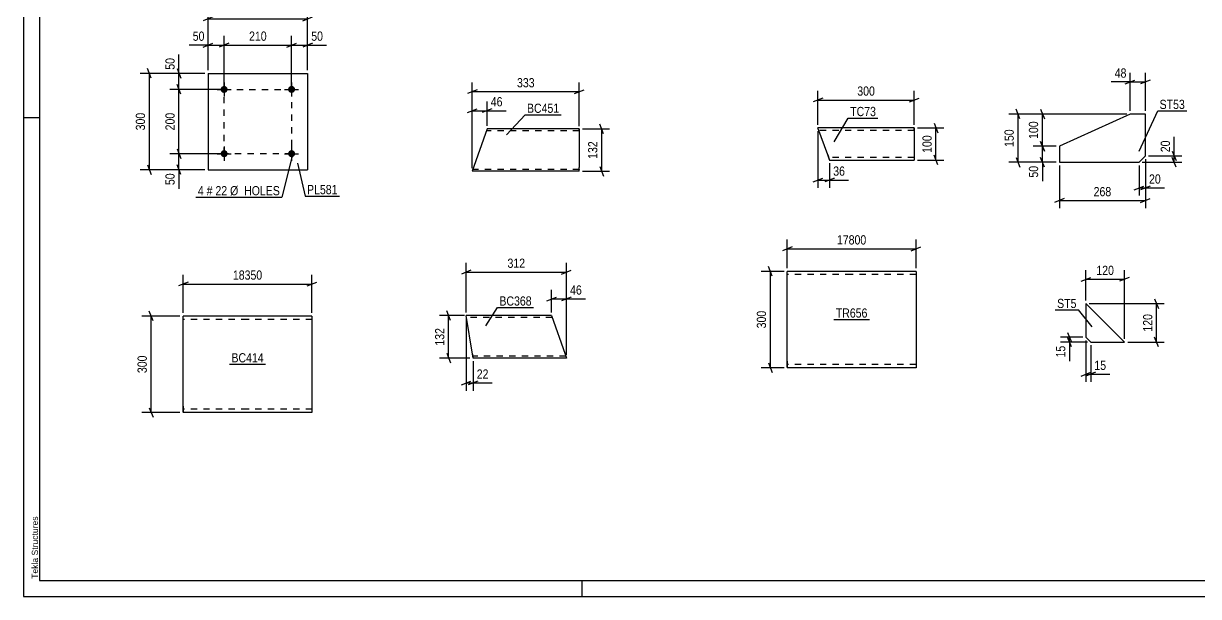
# Model space of a CAD drawing. Header units: millimetres. Extents: x 0 to 594, y 0 to 420.
# Drawn here: x 0 to 365.9, y 0 to 178.4 of the extents above; entities that cross this region are included whole.
import ezdxf

# ---------------------------------------------------------------- set-up
doc = ezdxf.new("R2010")
doc.units = ezdxf.units.MM
doc.linetypes.add('DXK_LINE_DOT2', pattern=[3.9198, 1.9599, -1.9599])
doc.styles.add('Arial', font='ARIAL.TTF', dxfattribs={"height": 0.2})
doc.styles.add('Arial Narrow', font='ARIALN.TTF', dxfattribs={"height": 0.2})

# ---------------------------------------------------------------- blocks, each defined once
blk = doc.blocks.new('Unknown-761542981-1163')
at = {"color": 5, "linetype": 'Continuous'}
for p, q in [((0, 420), (0, 0)), ((5, 415), (5, 5)), ((5, 149), (0, 149)), ((5, 5), (589, 5)), ((174, 0), (174, 5)), ((0, 0), (594, 0))]:
    blk.add_line(p, q, dxfattribs=at)
at = {"color": 174, "linetype": 'Continuous', "style": 'Arial'}
blk.add_text('Tekla Structures', height=1.9102, rotation=90, dxfattribs=at).set_placement((4.5, 5.5))
blk = doc.blocks.new('Part-761542981-19156 - 19155')
at = {"color": 2, "linetype": 'Continuous'}
for p, q in [((164.46, 87.43), (137.85, 87.43)), ((139.82, 75.43), (137.85, 87.43)), ((164.46, 87.43), (168.67, 75.43)), ((140, 74.33), (139.82, 75.43)), ((140.01, 74.23), (140, 74.33)), ((169.09, 74.23), (140.01, 74.23)), ((168.67, 75.43), (169.09, 74.23))]:
    blk.add_line(p, q, dxfattribs=at)
at = {"color": 7, "linetype": 'DXK_LINE_DOT2'}
for p, q in [((164.67, 86.83), (137.95, 86.83)), ((139.82, 75.43), (139.95, 74.59)), ((168.88, 74.83), (139.91, 74.83))]:
    blk.add_line(p, q, dxfattribs=at)
blk = doc.blocks.new('Part-761542981-19221 - 19220')
at = {"color": 2, "linetype": 'Continuous'}
for p, q in [((250.45, 137.45), (247.39, 145.85)), ((277.39, 145.85), (247.39, 145.85)), ((277.39, 145.85), (277.39, 135.85)), ((250.45, 137.45), (251.03, 135.85)), ((251.03, 135.85), (277.39, 135.85))]:
    blk.add_line(p, q, dxfattribs=at)
at = {"color": 7, "linetype": 'DXK_LINE_DOT2'}
for p, q in [((277.39, 145.05), (247.68, 145.05)), ((277.39, 145.38), (277.39, 145.85)), ((250.98, 135.97), (250.45, 137.45)), ((277.39, 136.65), (250.74, 136.65))]:
    blk.add_line(p, q, dxfattribs=at)
blk = doc.blocks.new('Part-761542981-15345 - 15344')
at = {"color": 2, "linetype": 'Continuous'}
for p, q in [((69.73, 87.28), (49.73, 87.28)), ((49.73, 59.28), (49.73, 87.28)), ((89.83, 87.28), (69.83, 87.28)), ((89.83, 87.28), (89.83, 57.28)), ((49.73, 59.28), (49.73, 57.28)), ((69.73, 57.28), (49.73, 57.28)), ((89.83, 57.28), (69.83, 57.28))]:
    blk.add_line(p, q, dxfattribs=at)
at = {"color": 7, "linetype": 'DXK_LINE_DOT2'}
for p, q in [((69.73, 86.28), (49.73, 86.28)), ((89.83, 86.28), (69.83, 86.28)), ((49.73, 57.43), (49.73, 59.28)), ((49.73, 58.28), (49.73, 58.36)), ((69.73, 58.28), (49.73, 58.28)), ((89.83, 58.28), (69.83, 58.28)), ((89.83, 58.28), (89.83, 58.36))]:
    blk.add_line(p, q, dxfattribs=at)
blk = doc.blocks.new('Part-761542981-15372 - 15371')
at = {"color": 2, "linetype": 'Continuous'}
for p, q in [((330.85, 91.19), (330.85, 80.69)), ((330.85, 91.19), (342.85, 79.19)), ((330.85, 80.69), (332.35, 79.19)), ((332.35, 79.19), (342.85, 79.19))]:
    blk.add_line(p, q, dxfattribs=at)
blk = doc.blocks.new('Part-761542981-15428 - 15427')
at = {"color": 2, "linetype": 'Continuous'}
for p, q in [((344.6, 150.18), (322.6, 140.18)), ((349.38, 150.18), (344.6, 150.18)), ((349.38, 137.18), (349.38, 150.18)), ((322.6, 140.18), (322.6, 135.18)), ((347.38, 135.18), (349.38, 137.18)), ((322.6, 135.18), (347.38, 135.18))]:
    blk.add_line(p, q, dxfattribs=at)
blk = doc.blocks.new('Part-761542981-19149 - 19148')
at = {"color": 2, "linetype": 'Continuous'}
for p, q in [((144.38, 145.57), (139.76, 132.37)), ((173.07, 145.57), (144.38, 145.57)), ((173.07, 145.57), (173.07, 145.48)), ((173.07, 145.48), (173.07, 145.22)), ((173.07, 145.22), (173.07, 144.37)), ((173.07, 144.37), (173.07, 133.57)), ((173.07, 132.37), (139.76, 132.37)), ((173.07, 132.37), (173.07, 133.57))]:
    blk.add_line(p, q, dxfattribs=at)
at = {"color": 7, "linetype": 'DXK_LINE_DOT2'}
for p, q in [((173.07, 144.97), (144.17, 144.97)), ((173.07, 145.22), (173.07, 145.57)), ((173.07, 144.83), (173.07, 144.37)), ((173.07, 132.97), (139.97, 132.97)), ((173.07, 132.97), (173.07, 133.57)), ((173.07, 133.02), (173.07, 132.97)), ((173.07, 132.37), (173.07, 132.47))]:
    blk.add_line(p, q, dxfattribs=at)
blk = doc.blocks.new('Part-761542981-15532 - 15531')
at = {"color": 2, "linetype": 'Continuous'}
for p, q in [((57.48, 162.85), (57.48, 132.85)), ((57.48, 162.85), (88.48, 162.85)), ((88.48, 162.85), (88.48, 132.85)), ((57.48, 132.85), (88.48, 132.85))]:
    blk.add_line(p, q, dxfattribs=at)
blk = doc.blocks.new('Bolt-761542981-15533 - 15531')
at = {"linetype": 'Continuous'}
for points in [[(63.58, 137.85, -1), (61.38, 137.85, -1)], [(84.58, 137.85, -1), (82.38, 137.85, -1)]]:
    blk.add_hatch(color=1, dxfattribs=at).paths.add_polyline_path(points)
at = {"color": 1, "linetype": 'Continuous'}
for p, q in [((62.48, 140.05), (62.48, 135.65)), ((83.48, 140.05), (83.48, 135.65)), ((60.28, 137.85), (64.68, 137.85)), ((81.28, 137.85), (85.68, 137.85))]:
    blk.add_line(p, q, dxfattribs=at)
blk = doc.blocks.new('Bolt-761542981-15534 - 15531')
at = {"linetype": 'Continuous'}
for points in [[(63.58, 157.85, -1), (61.38, 157.85, -1)], [(84.58, 157.85, -1), (82.38, 157.85, -1)]]:
    blk.add_hatch(color=1, dxfattribs=at).paths.add_polyline_path(points)
at = {"color": 1, "linetype": 'Continuous'}
for p, q in [((60.28, 157.85), (64.68, 157.85)), ((62.48, 160.05), (62.48, 155.65)), ((81.28, 157.85), (85.68, 157.85)), ((83.48, 160.05), (83.48, 155.65))]:
    blk.add_line(p, q, dxfattribs=at)
blk = doc.blocks.new('Part-761542981-15545 - 15544')
at = {"color": 2, "linetype": 'Continuous'}
for p, q in [((257.84, 101.21), (237.84, 101.21)), ((237.84, 73.21), (237.84, 101.21)), ((277.94, 101.21), (257.94, 101.21)), ((277.94, 101.21), (277.94, 71.21)), ((237.84, 73.21), (237.84, 71.21)), ((257.84, 71.21), (237.84, 71.21)), ((277.94, 71.21), (257.94, 71.21))]:
    blk.add_line(p, q, dxfattribs=at)
at = {"color": 7, "linetype": 'DXK_LINE_DOT2'}
for p, q in [((257.84, 100.21), (237.84, 100.21)), ((277.94, 100.21), (257.94, 100.21)), ((237.84, 71.37), (237.84, 73.21)), ((237.84, 72.21), (237.84, 72.29)), ((257.84, 72.21), (237.84, 72.21)), ((277.94, 72.21), (257.94, 72.21)), ((277.94, 72.21), (277.94, 72.29))]:
    blk.add_line(p, q, dxfattribs=at)
blk = doc.blocks.new('Rectangle-761542981-20516 - 15531')
at = {"color": 1, "linetype": 'DXK_LINE_DOT2'}
blk.add_lwpolyline([(62.48, 157.85), (83.48, 157.85), (83.48, 137.85), (62.48, 137.85), (62.48, 157.85)], close=True, dxfattribs=at)
blk = doc.blocks.new('StraightDimension-761542981-19690 - 19155')
at = {"color": 7, "linetype": 'Continuous'}
for p, q in [((137.85, 86.43), (137.85, 64.07)), ((140.01, 73.23), (140.01, 64.07)), ((136.35, 65.87), (139.35, 67.07)), ((137.85, 66.47), (140.01, 66.47)), ((141.51, 67.07), (138.51, 65.87))]:
    blk.add_line(p, q, dxfattribs=at)
at = {"color": 0}
blk.add_wipeout([(145.39, 67.22), (145.39, 71.42), (140.54, 71.42), (140.54, 67.22)], dxfattribs=at)
at = {"color": 7, "linetype": 'Continuous'}
blk.add_line((140.01, 66.47), (145.92, 66.47), dxfattribs=at)
blk.add_line((140.01, 66.47), (145.92, 66.47), dxfattribs=at)
at = {"color": 3, "style": 'Arial Narrow'}
blk.add_text('22', height=2.863, dxfattribs=at).set_placement((141.14, 67.82))
blk = doc.blocks.new('StraightDimension-761542981-19654 - 19155')
at = {"color": 7, "linetype": 'Continuous'}
for p, q in [((137.85, 88.43), (137.85, 103.82)), ((169.09, 75.23), (169.09, 103.82)), ((139.35, 101.57), (136.35, 100.37)), ((137.85, 100.97), (169.09, 100.97)), ((167.59, 100.37), (170.59, 101.57))]:
    blk.add_line(p, q, dxfattribs=at)
at = {"color": 0}
blk.add_wipeout([(156.81, 101.72), (156.81, 105.92), (150.12, 105.92), (150.12, 101.72)], dxfattribs=at)
at = {"color": 3, "style": 'Arial Narrow'}
blk.add_text('312', height=2.863, dxfattribs=at).set_placement((150.72, 102.32))
blk = doc.blocks.new('StraightDimension-761542981-19665 - 19155')
at = {"color": 7, "linetype": 'Continuous'}
for p, q in [((164.46, 88.43), (164.46, 95.48)), ((169.09, 75.23), (169.09, 95.48)), ((162.96, 92.03), (165.96, 93.23)), ((164.46, 92.63), (169.09, 92.63)), ((170.59, 93.23), (167.59, 92.03))]:
    blk.add_line(p, q, dxfattribs=at)
at = {"color": 0}
blk.add_wipeout([(174.47, 93.38), (174.47, 97.58), (169.61, 97.58), (169.61, 93.38)], dxfattribs=at)
at = {"color": 7, "linetype": 'Continuous'}
blk.add_line((169.09, 92.63), (174.99, 92.63), dxfattribs=at)
blk.add_line((169.09, 92.63), (174.99, 92.63), dxfattribs=at)
at = {"color": 3, "style": 'Arial Narrow'}
blk.add_text('46', height=2.863, dxfattribs=at).set_placement((170.21, 93.98))
blk = doc.blocks.new('StraightDimension-761542981-19708 - 19155')
at = {"color": 7, "linetype": 'Continuous'}
for p, q in [((132.98, 85.93), (131.78, 88.93)), ((137.35, 87.43), (129.53, 87.43)), ((132.38, 74.23), (132.38, 87.43)), ((139.01, 74.23), (129.53, 74.23)), ((131.78, 75.73), (132.98, 72.73))]:
    blk.add_line(p, q, dxfattribs=at)
at = {"color": 0}
blk.add_wipeout([(131.63, 84.18), (127.43, 84.18), (127.43, 77.49), (131.63, 77.49)], dxfattribs=at)
at = {"color": 3, "style": 'Arial Narrow'}
blk.add_text('132', height=2.863, rotation=90.0002, dxfattribs=at).set_placement((131.03, 78.09))
blk = doc.blocks.new('StraightDimension-761542981-19755 - 19220')
at = {"color": 7, "linetype": 'Continuous'}
for p, q in [((283.56, 147.35), (284.76, 144.35)), ((278.39, 145.85), (286.56, 145.85)), ((284.16, 135.85), (284.16, 145.85)), ((278.39, 135.85), (286.56, 135.85)), ((284.76, 134.35), (283.56, 137.35))]:
    blk.add_line(p, q, dxfattribs=at)
at = {"color": 0}
blk.add_wipeout([(283.41, 144.19), (279.21, 144.19), (279.21, 137.5), (283.41, 137.5)], dxfattribs=at)
at = {"color": 3, "style": 'Arial Narrow'}
blk.add_text('100', height=2.863, rotation=90.0002, dxfattribs=at).set_placement((282.81, 138.1))
blk = doc.blocks.new('StraightDimension-761542981-19726 - 19220')
at = {"color": 7, "linetype": 'Continuous'}
for p, q in [((247.39, 146.85), (247.39, 157.41)), ((277.39, 146.85), (277.39, 157.41)), ((248.89, 155.16), (245.89, 153.96)), ((247.39, 154.56), (277.39, 154.56)), ((275.89, 153.96), (278.89, 155.16))]:
    blk.add_line(p, q, dxfattribs=at)
at = {"color": 0}
blk.add_wipeout([(265.73, 155.31), (265.73, 159.51), (259.05, 159.51), (259.05, 155.31)], dxfattribs=at)
at = {"color": 3, "style": 'Arial Narrow'}
blk.add_text('300', height=2.863, dxfattribs=at).set_placement((259.65, 155.91))
blk = doc.blocks.new('StraightDimension-761542981-19737 - 19220')
at = {"color": 7, "linetype": 'Continuous'}
for p, q in [((247.39, 144.85), (247.39, 127.25)), ((251.03, 134.85), (251.03, 127.25)), ((245.89, 129.05), (248.89, 130.25)), ((247.39, 129.65), (251.03, 129.65)), ((252.53, 130.25), (249.53, 129.05))]:
    blk.add_line(p, q, dxfattribs=at)
at = {"color": 0}
blk.add_wipeout([(256.41, 130.4), (256.41, 134.6), (251.55, 134.6), (251.55, 130.4)], dxfattribs=at)
at = {"color": 7, "linetype": 'Continuous'}
blk.add_line((251.03, 129.65), (256.94, 129.65), dxfattribs=at)
blk.add_line((251.03, 129.65), (256.94, 129.65), dxfattribs=at)
at = {"color": 3, "style": 'Arial Narrow'}
blk.add_text('36', height=2.863, dxfattribs=at).set_placement((252.15, 131))
blk = doc.blocks.new('StraightDimension-761542981-15796 - 15344')
at = {"color": 7, "linetype": 'Continuous'}
for p, q in [((49.73, 88.28), (49.73, 100.13)), ((89.83, 88.28), (89.83, 100.13)), ((51.23, 97.88), (48.23, 96.68)), ((49.73, 97.28), (89.83, 97.28)), ((88.33, 96.68), (91.33, 97.88))]:
    blk.add_line(p, q, dxfattribs=at)
at = {"color": 0}
blk.add_wipeout([(74.95, 98.03), (74.95, 102.23), (64.61, 102.23), (64.61, 98.03)], dxfattribs=at)
at = {"color": 3, "style": 'Arial Narrow'}
blk.add_text('18350', height=2.863, dxfattribs=at).set_placement((65.21, 98.63))
blk = doc.blocks.new('StraightDimension-761542981-19227 - 15344')
at = {"color": 7, "linetype": 'Continuous'}
for p, q in [((40.33, 85.78), (39.13, 88.78)), ((48.73, 87.28), (36.88, 87.28)), ((39.73, 57.28), (39.73, 87.28)), ((39.13, 58.78), (40.33, 55.78)), ((48.73, 57.28), (36.88, 57.28))]:
    blk.add_line(p, q, dxfattribs=at)
at = {"color": 0}
blk.add_wipeout([(38.98, 75.62), (34.78, 75.62), (34.78, 68.94), (38.98, 68.94)], dxfattribs=at)
at = {"color": 3, "style": 'Arial Narrow'}
blk.add_text('300', height=2.863, rotation=90.0002, dxfattribs=at).set_placement((38.38, 69.54))
blk = doc.blocks.new('StraightDimension-761542981-15884 - 15371')
at = {"color": 7, "linetype": 'Continuous'}
for p, q in [((329.85, 80.69), (322.91, 80.69)), ((325.16, 82.19), (326.36, 79.19)), ((326.36, 77.69), (325.16, 80.69)), ((325.76, 79.19), (325.76, 80.69)), ((331.35, 79.19), (322.91, 79.19))]:
    blk.add_line(p, q, dxfattribs=at)
at = {"color": 0}
blk.add_wipeout([(325.01, 78.66), (320.81, 78.66), (320.81, 73.81), (325.01, 73.81)], dxfattribs=at)
at = {"color": 7, "linetype": 'Continuous'}
blk.add_line((325.76, 79.19), (325.76, 73.28), dxfattribs=at)
blk.add_line((325.76, 79.19), (325.76, 73.28), dxfattribs=at)
at = {"color": 3, "style": 'Arial Narrow'}
blk.add_text('15', height=2.863, rotation=90.0002, dxfattribs=at).set_placement((324.41, 74.41))
blk = doc.blocks.new('StraightDimension-761542981-15876 - 15371')
at = {"color": 7, "linetype": 'Continuous'}
for p, q in [((330.85, 79.69), (330.85, 66.79)), ((332.35, 78.19), (332.35, 66.79)), ((329.35, 68.59), (332.35, 69.79)), ((333.85, 69.79), (330.85, 68.59)), ((330.85, 69.19), (332.35, 69.19))]:
    blk.add_line(p, q, dxfattribs=at)
at = {"color": 0}
blk.add_wipeout([(337.73, 69.94), (337.73, 74.14), (332.87, 74.14), (332.87, 69.94)], dxfattribs=at)
at = {"color": 7, "linetype": 'Continuous'}
blk.add_line((332.35, 69.19), (338.25, 69.19), dxfattribs=at)
blk.add_line((332.35, 69.19), (338.25, 69.19), dxfattribs=at)
at = {"color": 3, "style": 'Arial Narrow'}
blk.add_text('15', height=2.863, dxfattribs=at).set_placement((333.47, 70.54))
blk = doc.blocks.new('StraightDimension-761542981-15888 - 15371')
at = {"color": 7, "linetype": 'Continuous'}
for p, q in [((352.25, 92.69), (353.45, 89.69)), ((331.85, 91.19), (355.25, 91.19)), ((352.85, 79.19), (352.85, 91.19)), ((353.45, 77.69), (352.25, 80.69)), ((343.85, 79.19), (355.25, 79.19))]:
    blk.add_line(p, q, dxfattribs=at)
at = {"color": 0}
blk.add_wipeout([(352.1, 88.53), (347.9, 88.53), (347.9, 81.85), (352.1, 81.85)], dxfattribs=at)
at = {"color": 3, "style": 'Arial Narrow'}
blk.add_text('120', height=2.863, rotation=90.0002, dxfattribs=at).set_placement((351.5, 82.45))
blk = doc.blocks.new('StraightDimension-761542981-15880 - 15371')
at = {"color": 7, "linetype": 'Continuous'}
for p, q in [((329.35, 98.14), (332.35, 99.34)), ((330.85, 92.19), (330.85, 101.59)), ((344.35, 99.34), (341.35, 98.14)), ((342.85, 80.19), (342.85, 101.59)), ((330.85, 98.74), (342.85, 98.74))]:
    blk.add_line(p, q, dxfattribs=at)
at = {"color": 0}
blk.add_wipeout([(340.19, 99.49), (340.19, 103.69), (333.5, 103.69), (333.5, 99.49)], dxfattribs=at)
at = {"color": 3, "style": 'Arial Narrow'}
blk.add_text('120', height=2.863, dxfattribs=at).set_placement((334.1, 100.09))
blk = doc.blocks.new('StraightDimension-761542981-15968 - 15427')
at = {"color": 7, "linetype": 'Continuous'}
for p, q in [((350.38, 137.18), (360.75, 137.18)), ((357.75, 138.68), (358.95, 135.68)), ((358.95, 133.68), (357.75, 136.68)), ((358.35, 135.18), (358.35, 137.18)), ((348.38, 135.18), (360.75, 135.18))]:
    blk.add_line(p, q, dxfattribs=at)
at = {"color": 0}
blk.add_wipeout([(357.6, 142.56), (353.4, 142.56), (353.4, 137.7), (357.6, 137.7)], dxfattribs=at)
at = {"color": 7, "linetype": 'Continuous'}
blk.add_line((358.35, 137.18), (358.35, 143.09), dxfattribs=at)
blk.add_line((358.35, 137.18), (358.35, 143.09), dxfattribs=at)
at = {"color": 3, "style": 'Arial Narrow'}
blk.add_text('20', height=2.863, rotation=90.0002, dxfattribs=at).set_placement((357, 138.3))
blk = doc.blocks.new('StraightDimension-761542981-15960 - 15427')
at = {"color": 7, "linetype": 'Continuous'}
for p, q in [((344.6, 151.18), (344.6, 163.03)), ((349.38, 151.18), (349.38, 163.03)), ((343.1, 159.58), (346.1, 160.78)), ((344.6, 160.18), (349.38, 160.18)), ((350.88, 160.78), (347.88, 159.58))]:
    blk.add_line(p, q, dxfattribs=at)
at = {"color": 0}
blk.add_wipeout([(344.08, 160.93), (344.08, 165.13), (339.22, 165.13), (339.22, 160.93)], dxfattribs=at)
at = {"color": 7, "linetype": 'Continuous'}
blk.add_line((344.6, 160.18), (338.7, 160.18), dxfattribs=at)
blk.add_line((344.6, 160.18), (338.7, 160.18), dxfattribs=at)
at = {"color": 3, "style": 'Arial Narrow'}
blk.add_text('48', height=2.863, dxfattribs=at).set_placement((339.82, 161.53))
blk = doc.blocks.new('StraightDimension-761542981-15972 - 15427')
at = {"color": 7, "linetype": 'Continuous'}
for p, q in [((343.6, 150.18), (314.45, 150.18)), ((316.7, 151.68), (317.9, 148.68)), ((317.3, 140.18), (317.3, 150.18)), ((321.6, 140.18), (314.45, 140.18)), ((317.9, 138.68), (316.7, 141.68))]:
    blk.add_line(p, q, dxfattribs=at)
at = {"color": 0}
blk.add_wipeout([(316.55, 148.52), (312.35, 148.52), (312.35, 141.84), (316.55, 141.84)], dxfattribs=at)
at = {"color": 3, "style": 'Arial Narrow'}
blk.add_text('100', height=2.863, rotation=90.0002, dxfattribs=at).set_placement((315.95, 142.44))
blk = doc.blocks.new('StraightDimension-761542981-15964 - 15427')
at = {"color": 7, "linetype": 'Continuous'}
for p, q in [((349.38, 136.18), (349.38, 124.79)), ((347.38, 134.18), (347.38, 124.79)), ((345.88, 126.59), (348.88, 127.79)), ((347.38, 127.19), (349.38, 127.19)), ((350.88, 127.79), (347.88, 126.59))]:
    blk.add_line(p, q, dxfattribs=at)
at = {"color": 0}
blk.add_wipeout([(354.76, 127.94), (354.76, 132.14), (349.9, 132.14), (349.9, 127.94)], dxfattribs=at)
at = {"color": 7, "linetype": 'Continuous'}
blk.add_line((349.38, 127.19), (355.28, 127.19), dxfattribs=at)
blk.add_line((349.38, 127.19), (355.28, 127.19), dxfattribs=at)
at = {"color": 3, "style": 'Arial Narrow'}
blk.add_text('20', height=2.863, dxfattribs=at).set_placement((350.5, 128.54))
blk = doc.blocks.new('StraightDimension-761542981-15973 - 15427')
at = {"color": 7, "linetype": 'Continuous'}
for p, q in [((321.6, 140.18), (314.45, 140.18)), ((316.7, 141.68), (317.9, 138.68)), ((317.3, 135.18), (317.3, 140.18)), ((317.9, 133.68), (316.7, 136.68)), ((321.6, 135.18), (314.45, 135.18))]:
    blk.add_line(p, q, dxfattribs=at)
at = {"color": 0}
blk.add_wipeout([(316.55, 134.65), (312.35, 134.65), (312.35, 129.8), (316.55, 129.8)], dxfattribs=at)
at = {"color": 7, "linetype": 'Continuous'}
blk.add_line((317.3, 135.18), (317.3, 129.27), dxfattribs=at)
blk.add_line((317.3, 135.18), (317.3, 129.27), dxfattribs=at)
at = {"color": 3, "style": 'Arial Narrow'}
blk.add_text('50', height=2.863, rotation=90.0002, dxfattribs=at).set_placement((315.95, 130.4))
blk = doc.blocks.new('StraightDimension-761542981-15978 - 15427')
at = {"color": 7, "linetype": 'Continuous'}
for p, q in [((349.38, 136.18), (349.38, 120.85)), ((322.6, 134.18), (322.6, 120.85)), ((324.1, 123.85), (321.1, 122.65)), ((322.6, 123.25), (349.38, 123.25)), ((347.88, 122.65), (350.88, 123.85))]:
    blk.add_line(p, q, dxfattribs=at)
at = {"color": 0}
blk.add_wipeout([(339.33, 124), (339.33, 128.2), (332.65, 128.2), (332.65, 124)], dxfattribs=at)
at = {"color": 3, "style": 'Arial Narrow'}
blk.add_text('268', height=2.863, dxfattribs=at).set_placement((333.25, 124.6))
blk = doc.blocks.new('StraightDimension-761542981-15982 - 15427')
at = {"color": 7, "linetype": 'Continuous'}
for p, q in [((343.6, 150.18), (306.87, 150.18)), ((310.32, 148.68), (309.12, 151.68)), ((309.72, 135.18), (309.72, 150.18)), ((309.12, 136.68), (310.32, 133.68)), ((321.6, 135.18), (306.87, 135.18))]:
    blk.add_line(p, q, dxfattribs=at)
at = {"color": 0}
blk.add_wipeout([(308.97, 146.02), (304.77, 146.02), (304.77, 139.34), (308.97, 139.34)], dxfattribs=at)
at = {"color": 3, "style": 'Arial Narrow'}
blk.add_text('150', height=2.863, rotation=90.0002, dxfattribs=at).set_placement((308.37, 139.94))
blk = doc.blocks.new('StraightDimension-761542981-19602 - 19148')
at = {"color": 7, "linetype": 'Continuous'}
for p, q in [((141.26, 157.76), (138.26, 156.56)), ((139.76, 133.37), (139.76, 160.01)), ((171.57, 156.56), (174.57, 157.76)), ((173.07, 146.4), (173.07, 160.01)), ((139.76, 157.16), (173.07, 157.16))]:
    blk.add_line(p, q, dxfattribs=at)
at = {"color": 0}
blk.add_wipeout([(159.76, 157.91), (159.76, 162.11), (153.08, 162.11), (153.08, 157.91)], dxfattribs=at)
at = {"color": 3, "style": 'Arial Narrow'}
blk.add_text('333', height=2.863, dxfattribs=at).set_placement((153.68, 158.51))
blk = doc.blocks.new('StraightDimension-761542981-19619 - 19148')
at = {"color": 7, "linetype": 'Continuous'}
for p, q in [((139.76, 133.37), (139.76, 154.09)), ((144.38, 146.57), (144.38, 154.09)), ((138.26, 150.64), (141.26, 151.84)), ((139.76, 151.24), (144.38, 151.24)), ((145.88, 151.84), (142.88, 150.64))]:
    blk.add_line(p, q, dxfattribs=at)
at = {"color": 0}
blk.add_wipeout([(149.77, 151.99), (149.77, 156.19), (144.91, 156.19), (144.91, 151.99)], dxfattribs=at)
at = {"color": 7, "linetype": 'Continuous'}
blk.add_line((144.38, 151.24), (150.29, 151.24), dxfattribs=at)
blk.add_line((144.38, 151.24), (150.29, 151.24), dxfattribs=at)
at = {"color": 3, "style": 'Arial Narrow'}
blk.add_text('46', height=2.863, dxfattribs=at).set_placement((145.51, 152.59))
blk = doc.blocks.new('StraightDimension-761542981-19637 - 19148')
at = {"color": 7, "linetype": 'Continuous'}
for p, q in [((180.65, 144.07), (179.45, 147.07)), ((174.07, 145.57), (182.45, 145.57)), ((180.05, 132.37), (180.05, 145.57)), ((174.07, 132.37), (182.45, 132.37)), ((179.45, 133.87), (180.65, 130.87))]:
    blk.add_line(p, q, dxfattribs=at)
at = {"color": 0}
blk.add_wipeout([(179.3, 142.32), (175.1, 142.32), (175.1, 135.63), (179.3, 135.63)], dxfattribs=at)
at = {"color": 3, "style": 'Arial Narrow'}
blk.add_text('132', height=2.863, rotation=90.0002, dxfattribs=at).set_placement((178.7, 136.23))
blk = doc.blocks.new('StraightDimension-761542981-16086 - 15531')
at = {"color": 7, "linetype": 'Continuous'}
for p, q in [((61.48, 157.85), (45.56, 157.85)), ((49.01, 156.35), (47.81, 159.35)), ((48.41, 137.85), (48.41, 157.85)), ((47.81, 139.35), (49.01, 136.35)), ((61.48, 137.85), (45.56, 137.85))]:
    blk.add_line(p, q, dxfattribs=at)
at = {"color": 0}
blk.add_wipeout([(47.66, 151.2), (43.46, 151.2), (43.46, 144.51), (47.66, 144.51)], dxfattribs=at)
at = {"color": 3, "style": 'Arial Narrow'}
blk.add_text('200', height=2.863, rotation=90.0002, dxfattribs=at).set_placement((47.06, 145.11))
blk = doc.blocks.new('StraightDimension-761542981-16085 - 15531')
at = {"color": 7, "linetype": 'Continuous'}
for p, q in [((56.48, 162.85), (45.56, 162.85)), ((47.81, 164.35), (49.01, 161.35)), ((48.41, 157.85), (48.41, 162.85)), ((61.48, 157.85), (45.56, 157.85)), ((49.01, 156.35), (47.81, 159.35))]:
    blk.add_line(p, q, dxfattribs=at)
at = {"color": 0}
blk.add_wipeout([(47.66, 168.23), (43.46, 168.23), (43.46, 163.38), (47.66, 163.38)], dxfattribs=at)
at = {"color": 7, "linetype": 'Continuous'}
blk.add_line((48.41, 162.85), (48.41, 168.76), dxfattribs=at)
blk.add_line((48.41, 162.85), (48.41, 168.76), dxfattribs=at)
at = {"color": 3, "style": 'Arial Narrow'}
blk.add_text('50', height=2.863, rotation=90.0002, dxfattribs=at).set_placement((47.06, 163.98))
blk = doc.blocks.new('StraightDimension-761542981-16087 - 15531')
at = {"color": 7, "linetype": 'Continuous'}
for p, q in [((47.81, 139.35), (49.01, 136.35)), ((61.48, 137.85), (45.56, 137.85)), ((48.41, 132.85), (48.41, 137.85)), ((56.48, 132.85), (45.56, 132.85)), ((49.01, 131.35), (47.81, 134.35))]:
    blk.add_line(p, q, dxfattribs=at)
at = {"color": 0}
blk.add_wipeout([(47.66, 132.33), (43.46, 132.33), (43.46, 127.47), (47.66, 127.47)], dxfattribs=at)
at = {"color": 7, "linetype": 'Continuous'}
blk.add_line((48.41, 132.85), (48.41, 126.95), dxfattribs=at)
blk.add_line((48.41, 132.85), (48.41, 126.95), dxfattribs=at)
at = {"color": 3, "style": 'Arial Narrow'}
blk.add_text('50', height=2.863, rotation=90.0002, dxfattribs=at).set_placement((47.06, 128.07))
blk = doc.blocks.new('StraightDimension-761542981-16097 - 15531')
at = {"color": 7, "linetype": 'Continuous'}
for p, q in [((56.48, 162.85), (36.34, 162.85)), ((39.79, 161.35), (38.59, 164.35)), ((39.19, 132.85), (39.19, 162.85)), ((56.48, 132.85), (36.34, 132.85)), ((38.59, 134.35), (39.79, 131.35))]:
    blk.add_line(p, q, dxfattribs=at)
at = {"color": 0}
blk.add_wipeout([(38.44, 151.19), (34.24, 151.19), (34.24, 144.51), (38.44, 144.51)], dxfattribs=at)
at = {"color": 3, "style": 'Arial Narrow'}
blk.add_text('300', height=2.863, rotation=90.0002, dxfattribs=at).set_placement((37.84, 145.11))
blk = doc.blocks.new('StraightDimension-761542981-16101 - 15531')
at = {"color": 7, "linetype": 'Continuous'}
for p, q in [((81.98, 171.06), (84.98, 172.26)), ((83.48, 158.85), (83.48, 174.51)), ((89.98, 172.26), (86.98, 171.06)), ((88.48, 163.85), (88.48, 174.51)), ((83.48, 171.66), (88.48, 171.66))]:
    blk.add_line(p, q, dxfattribs=at)
at = {"color": 0}
blk.add_wipeout([(93.86, 172.41), (93.86, 176.61), (89, 176.61), (89, 172.41)], dxfattribs=at)
at = {"color": 7, "linetype": 'Continuous'}
blk.add_line((88.48, 171.66), (94.38, 171.66), dxfattribs=at)
blk.add_line((88.48, 171.66), (94.38, 171.66), dxfattribs=at)
at = {"color": 3, "style": 'Arial Narrow'}
blk.add_text('50', height=2.863, dxfattribs=at).set_placement((89.6, 173.01))
blk = doc.blocks.new('StraightDimension-761542981-16102 - 15531')
at = {"color": 7, "linetype": 'Continuous'}
for p, q in [((63.98, 172.26), (60.98, 171.06)), ((62.48, 158.85), (62.48, 174.51)), ((81.98, 171.06), (84.98, 172.26)), ((83.48, 158.85), (83.48, 174.51)), ((62.48, 171.66), (83.48, 171.66))]:
    blk.add_line(p, q, dxfattribs=at)
at = {"color": 0}
blk.add_wipeout([(76.32, 172.41), (76.32, 176.61), (69.64, 176.61), (69.64, 172.41)], dxfattribs=at)
at = {"color": 3, "style": 'Arial Narrow'}
blk.add_text('210', height=2.863, dxfattribs=at).set_placement((70.24, 173.01))
blk = doc.blocks.new('StraightDimension-761542981-16103 - 15531')
at = {"color": 7, "linetype": 'Continuous'}
for p, q in [((55.98, 171.06), (58.98, 172.26)), ((57.48, 163.85), (57.48, 174.51)), ((63.98, 172.26), (60.98, 171.06)), ((62.48, 158.85), (62.48, 174.51)), ((57.48, 171.66), (62.48, 171.66))]:
    blk.add_line(p, q, dxfattribs=at)
at = {"color": 0}
blk.add_wipeout([(56.95, 172.41), (56.95, 176.61), (52.1, 176.61), (52.1, 172.41)], dxfattribs=at)
at = {"color": 7, "linetype": 'Continuous'}
blk.add_line((57.48, 171.66), (51.57, 171.66), dxfattribs=at)
blk.add_line((57.48, 171.66), (51.57, 171.66), dxfattribs=at)
at = {"color": 3, "style": 'Arial Narrow'}
blk.add_text('50', height=2.863, dxfattribs=at).set_placement((52.7, 173.01))
blk = doc.blocks.new('StraightDimension-761542981-16117 - 15531')
at = {"color": 7, "linetype": 'Continuous'}
for p, q in [((58.98, 180.45), (55.98, 179.25)), ((57.48, 163.85), (57.48, 182.7)), ((57.48, 179.85), (88.48, 179.85)), ((86.98, 179.25), (89.98, 180.45)), ((88.48, 163.85), (88.48, 182.7))]:
    blk.add_line(p, q, dxfattribs=at)
at = {"color": 0}
blk.add_wipeout([(76.32, 180.6), (76.32, 184.8), (69.64, 184.8), (69.64, 180.6)], dxfattribs=at)
at = {"color": 3, "style": 'Arial Narrow'}
blk.add_text('310', height=2.863, dxfattribs=at).set_placement((70.24, 181.2))
blk = doc.blocks.new('StraightDimension-761542981-16121 - 15544')
at = {"color": 7, "linetype": 'Continuous'}
for p, q in [((237.84, 102.21), (237.84, 111.09)), ((277.94, 102.21), (277.94, 111.09)), ((239.34, 108.84), (236.34, 107.64)), ((237.84, 108.24), (277.94, 108.24)), ((276.44, 107.64), (279.44, 108.84))]:
    blk.add_line(p, q, dxfattribs=at)
at = {"color": 0}
blk.add_wipeout([(263.06, 108.99), (263.06, 113.19), (252.72, 113.19), (252.72, 108.99)], dxfattribs=at)
at = {"color": 3, "style": 'Arial Narrow'}
blk.add_text('17800', height=2.863, dxfattribs=at).set_placement((253.32, 109.59))
blk = doc.blocks.new('StraightDimension-761542981-19792 - 15544')
at = {"color": 7, "linetype": 'Continuous'}
for p, q in [((233.18, 99.71), (231.98, 102.71)), ((236.84, 101.21), (229.73, 101.21)), ((232.58, 71.21), (232.58, 101.21)), ((236.84, 71.21), (229.73, 71.21)), ((231.98, 72.71), (233.18, 69.71))]:
    blk.add_line(p, q, dxfattribs=at)
at = {"color": 0}
blk.add_wipeout([(231.83, 89.56), (227.63, 89.56), (227.63, 82.87), (231.83, 82.87)], dxfattribs=at)
at = {"color": 3, "style": 'Arial Narrow'}
blk.add_text('300', height=2.863, rotation=90.0002, dxfattribs=at).set_placement((231.23, 83.47))
blk = doc.blocks.new('Mark-761542981-19921 - 19155')
at = {"color": 0}
blk.add_wipeout([(158.25, 90.56), (158.25, 93.56), (148.2, 93.56), (148.2, 90.56)], dxfattribs=at)
blk.add_wipeout([(158.25, 90.56), (158.25, 93.56), (148.2, 93.56), (148.2, 90.56)], dxfattribs=at)
at = {"color": 30, "linetype": 'Continuous'}
for p, q in [((143.99, 84.22), (147.6, 89.96)), ((147.6, 89.96), (158.85, 89.96))]:
    blk.add_line(p, q, dxfattribs=at)
at = {"color": 3, "style": 'Arial Narrow'}
blk.add_text('BC368', height=2.863, dxfattribs=at).set_placement((148.2, 90.56))
blk = doc.blocks.new('Mark-761542981-19924 - 19220')
at = {"color": 0}
blk.add_wipeout([(265.48, 149.55), (265.48, 152.55), (257.44, 152.55), (257.44, 149.55)], dxfattribs=at)
blk.add_wipeout([(265.48, 149.55), (265.48, 152.55), (257.44, 152.55), (257.44, 149.55)], dxfattribs=at)
at = {"color": 30, "linetype": 'Continuous'}
for p, q in [((252.42, 141.49), (256.84, 148.95)), ((256.84, 148.95), (266.08, 148.95))]:
    blk.add_line(p, q, dxfattribs=at)
at = {"color": 3, "style": 'Arial Narrow'}
blk.add_text('TC73', height=2.863, dxfattribs=at).set_placement((257.44, 149.55))
blk = doc.blocks.new('Mark-761542981-16217 - 15344')
at = {"color": 0}
blk.add_wipeout([(74.81, 72.88), (74.81, 75.88), (64.76, 75.88), (64.76, 72.88)], dxfattribs=at)
blk.add_wipeout([(74.81, 72.88), (74.81, 75.88), (64.76, 75.88), (64.76, 72.88)], dxfattribs=at)
at = {"color": 30, "linetype": 'Continuous'}
blk.add_line((64.16, 72.28), (75.41, 72.28), dxfattribs=at)
at = {"color": 3, "style": 'Arial Narrow'}
blk.add_text('BC414', height=2.863, dxfattribs=at).set_placement((64.76, 72.88))
blk = doc.blocks.new('Mark-761542981-16228 - 15371')
at = {"color": 0}
blk.add_wipeout([(327.91, 89.8), (327.91, 92.8), (321.88, 92.8), (321.88, 89.8)], dxfattribs=at)
blk.add_wipeout([(327.91, 89.8), (327.91, 92.8), (321.88, 92.8), (321.88, 89.8)], dxfattribs=at)
at = {"color": 30, "linetype": 'Continuous'}
for p in [(321.28, 89.2), (332.79, 83.95)]:
    blk.add_line(p, (328.51, 89.2), dxfattribs=at)
at = {"color": 3, "style": 'Arial Narrow'}
blk.add_text('ST5', height=2.863, dxfattribs=at).set_placement((321.88, 89.8))
blk = doc.blocks.new('Mark-761542981-16239 - 15427')
at = {"color": 0}
blk.add_wipeout([(361.66, 151.76), (361.66, 154.76), (353.8, 154.76), (353.8, 151.76)], dxfattribs=at)
blk.add_wipeout([(361.66, 151.76), (361.66, 154.76), (353.8, 154.76), (353.8, 151.76)], dxfattribs=at)
at = {"color": 30, "linetype": 'Continuous'}
for p, q in [((347.46, 138.67), (353.2, 151.16)), ((353.2, 151.16), (362.26, 151.16))]:
    blk.add_line(p, q, dxfattribs=at)
at = {"color": 3, "style": 'Arial Narrow'}
blk.add_text('ST53', height=2.863, dxfattribs=at).set_placement((353.8, 151.76))
blk = doc.blocks.new('Mark-761542981-19912 - 19148')
at = {"color": 0}
blk.add_wipeout([(166.84, 150.57), (166.84, 153.57), (156.79, 153.57), (156.79, 150.57)], dxfattribs=at)
blk.add_wipeout([(166.84, 150.57), (166.84, 153.57), (156.79, 153.57), (156.79, 150.57)], dxfattribs=at)
at = {"color": 30, "linetype": 'Continuous'}
for p, q in [((150.46, 143.69), (156.19, 149.97)), ((156.19, 149.97), (167.44, 149.97))]:
    blk.add_line(p, q, dxfattribs=at)
at = {"color": 3, "style": 'Arial Narrow'}
blk.add_text('BC451', height=2.863, dxfattribs=at).set_placement((156.79, 150.57))
blk = doc.blocks.new('MarkSet-761542981-20402 - 15531')
at = {"color": 0}
blk.add_wipeout([(56.14, 124.9), (56.14, 127.9), (54.31, 127.9), (54.31, 124.9)], dxfattribs=at)
blk.add_wipeout([(56.14, 124.9), (56.14, 127.9), (54.31, 127.9), (54.31, 124.9)], dxfattribs=at)
blk.add_wipeout([(58.87, 124.9), (58.87, 127.9), (57.04, 127.9), (57.04, 124.9)], dxfattribs=at)
blk.add_wipeout([(58.87, 124.9), (58.87, 127.9), (57.04, 127.9), (57.04, 124.9)], dxfattribs=at)
at = {"color": 3, "style": 'Arial Narrow'}
blk.add_text('4', height=2.86, dxfattribs=at).set_placement((54.31, 124.9))
at = {"color": 0}
blk.add_wipeout([(63.43, 124.9), (63.43, 127.9), (59.77, 127.9), (59.77, 124.9)], dxfattribs=at)
blk.add_wipeout([(63.43, 124.9), (63.43, 127.9), (59.77, 127.9), (59.77, 124.9)], dxfattribs=at)
at = {"color": 3, "style": 'Arial Narrow'}
blk.add_text('#', height=2.86, dxfattribs=at).set_placement((57.04, 124.9))
at = {"color": 0}
blk.add_wipeout([(79.85, 124.9), (79.85, 127.9), (64.33, 127.9), (64.33, 124.9)], dxfattribs=at)
blk.add_wipeout([(79.85, 124.9), (79.85, 127.9), (64.33, 127.9), (64.33, 124.9)], dxfattribs=at)
at = {"color": 7, "linetype": 'Continuous'}
for p in [(83.87, 137.96), (53.71, 124.3)]:
    blk.add_line(p, (80.45, 124.3), dxfattribs=at)
at = {"color": 3, "style": 'Arial Narrow'}
for s, p in [('22', (59.77, 124.9)), ('Ø  HOLES', (64.33, 124.9))]:
    blk.add_text(s, height=2.863, dxfattribs=at).set_placement(p)
blk = doc.blocks.new('Mark-761542981-16266 - 15531')
at = {"color": 0}
blk.add_wipeout([(97.8, 125.24), (97.8, 128.24), (88.29, 128.24), (88.29, 125.24)], dxfattribs=at)
blk.add_wipeout([(97.8, 125.24), (97.8, 128.24), (88.29, 128.24), (88.29, 125.24)], dxfattribs=at)
at = {"color": 30, "linetype": 'Continuous'}
for p, q in [((85.37, 134.89), (87.69, 124.64)), ((87.69, 124.64), (98.4, 124.64))]:
    blk.add_line(p, q, dxfattribs=at)
at = {"color": 3, "style": 'Arial Narrow'}
blk.add_text('PL581', height=2.863, dxfattribs=at).set_placement((88.29, 125.24))
blk = doc.blocks.new('Mark-761542981-16271 - 15544')
at = {"color": 0}
blk.add_wipeout([(262.82, 86.81), (262.82, 89.81), (252.96, 89.81), (252.96, 86.81)], dxfattribs=at)
blk.add_wipeout([(262.82, 86.81), (262.82, 89.81), (252.96, 89.81), (252.96, 86.81)], dxfattribs=at)
at = {"color": 30, "linetype": 'Continuous'}
blk.add_line((252.36, 86.21), (263.42, 86.21), dxfattribs=at)
at = {"color": 3, "style": 'Arial Narrow'}
blk.add_text('TR656', height=2.863, dxfattribs=at).set_placement((252.96, 86.81))

msp = doc.modelspace()

# ---------------------------------------------------------------- block references
for name in ['Unknown-761542981-1163', 'Part-761542981-15532 - 15531', 'Bolt-761542981-15534 - 15531', 'Rectangle-761542981-20516 - 15531', 'Part-761542981-15428 - 15427', 'Part-761542981-19149 - 19148', 'Part-761542981-19221 - 19220', 'Bolt-761542981-15533 - 15531', 'Part-761542981-15545 - 15544', 'Part-761542981-15372 - 15371', 'Part-761542981-15345 - 15344', 'Part-761542981-19156 - 19155']:
    msp.add_blockref(name, (0, 0))

# ---------------------------------------------------------------- next in the draw order: block references
for name in ['StraightDimension-761542981-16101 - 15531', 'StraightDimension-761542981-15960 - 15427', 'StraightDimension-761542981-19602 - 19148', 'StraightDimension-761542981-16086 - 15531', 'StraightDimension-761542981-19755 - 19220', 'StraightDimension-761542981-19737 - 19220', 'StraightDimension-761542981-15968 - 15427', 'StraightDimension-761542981-16121 - 15544', 'StraightDimension-761542981-15796 - 15344', 'Mark-761542981-16271 - 15544', 'StraightDimension-761542981-19690 - 19155', 'StraightDimension-761542981-15884 - 15371', 'Mark-761542981-16217 - 15344']:
    msp.add_blockref(name, (0, 0))

# ---------------------------------------------------------------- next in the draw order: block references
for name in ['StraightDimension-761542981-16085 - 15531', 'StraightDimension-761542981-19726 - 19220', 'StraightDimension-761542981-19619 - 19148', 'Mark-761542981-16239 - 15427', 'StraightDimension-761542981-15972 - 15427', 'StraightDimension-761542981-19637 - 19148', 'StraightDimension-761542981-16087 - 15531', 'StraightDimension-761542981-15964 - 15427', 'StraightDimension-761542981-19654 - 19155', 'StraightDimension-761542981-19792 - 15544', 'StraightDimension-761542981-19227 - 15344', 'StraightDimension-761542981-15876 - 15371']:
    msp.add_blockref(name, (0, 0))

# ---------------------------------------------------------------- next in the draw order: block references
for name in ['StraightDimension-761542981-16102 - 15531', 'StraightDimension-761542981-16097 - 15531', 'Mark-761542981-19912 - 19148', 'Mark-761542981-19924 - 19220', 'StraightDimension-761542981-15973 - 15427', 'StraightDimension-761542981-19665 - 19155', 'Mark-761542981-19921 - 19155', 'StraightDimension-761542981-15888 - 15371', 'StraightDimension-761542981-19708 - 19155']:
    msp.add_blockref(name, (0, 0))

# ---------------------------------------------------------------- next in the draw order: block references
for name in ['StraightDimension-761542981-16103 - 15531', 'MarkSet-761542981-20402 - 15531', 'StraightDimension-761542981-15978 - 15427', 'StraightDimension-761542981-15880 - 15371']:
    msp.add_blockref(name, (0, 0))

# ---------------------------------------------------------------- next in the draw order: block references
for name in ['StraightDimension-761542981-16117 - 15531', 'StraightDimension-761542981-15982 - 15427', 'Mark-761542981-16266 - 15531', 'Mark-761542981-16228 - 15371']:
    msp.add_blockref(name, (0, 0))

doc.saveas('drawing.dxf')
